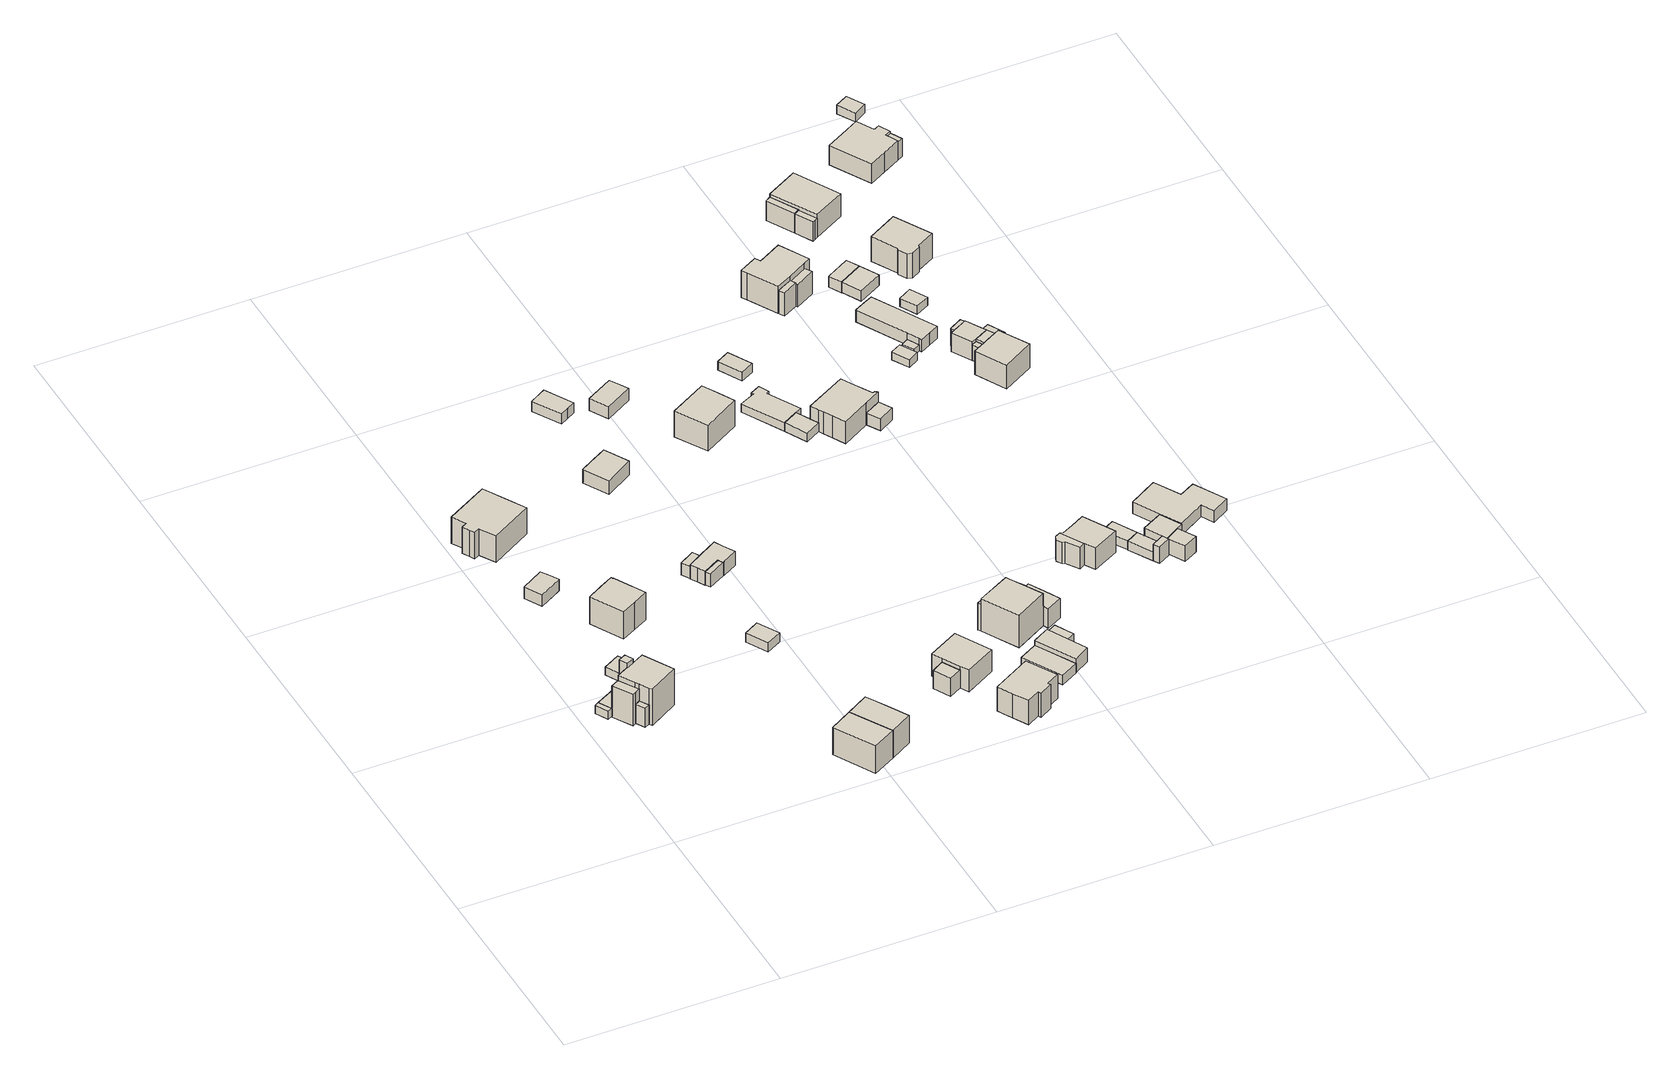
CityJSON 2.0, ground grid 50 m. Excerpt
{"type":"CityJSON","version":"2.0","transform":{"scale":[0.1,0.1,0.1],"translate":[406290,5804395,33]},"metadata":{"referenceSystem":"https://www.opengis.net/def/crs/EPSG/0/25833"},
"CityObjects":{
"building1":{"type":"Building","attributes":{"Gemeindeschluessel":"11000009","BezugspunktDach":"2200","function":"51009_1610","measuredHeight":2.1,"storeysAboveGround":0},"address":[{"country":"Germany","locality":"Berlin"}],"geometry":[{"type":"Solid","lod":"1","boundaries":[[[[0,1,2,3]],[[4,5,6,7]],[[4,7,3,2]],[[5,4,2,1]],[[6,5,1,0]],[[7,6,0,3]]]]}]},
"building2":{"type":"Building","attributes":{"Gemeindeschluessel":"11000009","BezugspunktDach":"2200","function":"31001_2463","measuredHeight":2.1,"storeysAboveGround":1},"address":[{"country":"Germany","locality":"Berlin","thoroughfareNumber":"15 (1)","thoroughfareName":"Eichwalder Aue"}],"geometry":[{"type":"Solid","lod":"1","boundaries":[[[[1,8,9,10,2]],[[11,12,13,5,4]],[[11,4,2,10]],[[12,11,10,9]],[[13,12,9,8]],[[5,13,8,1]],[[4,5,1,2]]]]}]},
"building3":{"type":"Building","attributes":{"Gemeindeschluessel":"11000009","BezugspunktDach":"2200","function":"51009_1610","measuredHeight":4.99,"storeysAboveGround":0},"address":[{"country":"Germany","locality":"Berlin"}],"geometry":[{"type":"Solid","lod":"1","boundaries":[[[[14,15,16,17]],[[18,19,20,21]],[[18,21,17,16]],[[19,18,16,15]],[[20,19,15,14]],[[21,20,14,17]]]]}]},
"building4":{"type":"Building","attributes":{"Gemeindeschluessel":"11000009","BezugspunktDach":"2200","function":"51009_1610","measuredHeight":10.47,"storeysAboveGround":0},"address":[{"country":"Germany","locality":"Berlin"}],"geometry":[{"type":"Solid","lod":"1","boundaries":[[[[22,23,24,25]],[[26,27,28,29]],[[26,29,25,24]],[[27,26,24,23]],[[28,27,23,22]],[[29,28,22,25]]]]}]},
"building5":{"type":"Building","attributes":{"Gemeindeschluessel":"11000009","function":"31001_1010"},"address":[{"country":"Germany","locality":"Berlin","thoroughfareNumber":"15","thoroughfareName":"Eichwalder Aue"}],"children":["building5-1","building5-2"]},
"building5-1":{"type":"BuildingPart","attributes":{"BezugspunktDach":"2200","measuredHeight":10.94,"storeysAboveGround":1},"parents":["building5"],"geometry":[{"type":"MultiSurface","lod":"1","boundaries":[[[30,31,32,33,34,35,36,37,38,39]],[[40,41,42,43,44,45,46,47,48,49]],[[40,49,39,38]],[[41,40,38,37]],[[42,41,37,36]],[[43,42,36,35]],[[44,43,35,34]],[[45,44,34,33]],[[46,45,33,32]],[[47,46,32,31]],[[50,51,47,31,30]],[[49,52,50,48,30,39]],[[48,47,51,50]],[[48,50,52,49]]]}]},
"building5-2":{"type":"BuildingPart","attributes":{"BezugspunktDach":"2200","measuredHeight":8.24,"storeysAboveGround":1},"parents":["building5"],"geometry":[{"type":"MultiSurface","lod":"1","boundaries":[[[53,54,51,52,55]],[[49,47,56,57,58]],[[49,58,55,52]],[[56,47,51,54]],[[57,56,54,53]],[[58,57,53,55]],[[47,48,50,51]],[[49,52,50,59,48]]]}]},
"building6":{"type":"Building","attributes":{"Gemeindeschluessel":"11000009","BezugspunktDach":"2200","function":"31001_2463","measuredHeight":2.1,"storeysAboveGround":1},"address":[{"country":"Germany","locality":"Berlin","thoroughfareNumber":"15 (2)","thoroughfareName":"Eichwalder Aue"}],"geometry":[{"type":"Solid","lod":"1","boundaries":[[[[60,61,62,63]],[[64,65,66,67]],[[64,67,63,62]],[[65,64,62,61]],[[66,65,61,60]],[[67,66,60,63]]]]}]},
"building7":{"type":"Building","attributes":{"Gemeindeschluessel":"11000009","BezugspunktDach":"2200","function":"31001_2463","measuredHeight":3.77,"storeysAboveGround":1},"address":[{"country":"Germany","locality":"Berlin","thoroughfareNumber":"17A (1)","thoroughfareName":"Eichwalder Aue"}],"geometry":[{"type":"Solid","lod":"1","boundaries":[[[[68,69,70,71,72]],[[73,74,75,76,77]],[[73,77,72,71]],[[74,73,71,70]],[[75,74,70,69]],[[76,75,69,68]],[[77,76,68,72]]]]}]},
"building8":{"type":"Building","attributes":{"Gemeindeschluessel":"11000009","BezugspunktDach":"2200","function":"31001_1010","measuredHeight":8.86,"storeysAboveGround":1},"address":[{"country":"Germany","locality":"Berlin","thoroughfareNumber":"17A, 17B","thoroughfareName":"Eichwalder Aue"}],"geometry":[{"type":"Solid","lod":"1","boundaries":[[[[78,79,80,81,82,83,84,85,86,87]],[[88,89,90,91,92,93,94,95,96,97]],[[88,97,87,86]],[[89,88,86,85]],[[90,89,85,84]],[[91,90,84,83]],[[92,91,83,82]],[[93,92,82,81]],[[94,93,81,80]],[[95,94,80,79]],[[96,95,79,78]],[[97,96,78,87]]]]}]},
"building9":{"type":"Building","attributes":{"Gemeindeschluessel":"11000009","function":"31001_1010"},"address":[{"country":"Germany","locality":"Berlin","thoroughfareNumber":"17","thoroughfareName":"Eichwalder Aue"}],"children":["building9-1","building9-2"]},
"building9-1":{"type":"BuildingPart","attributes":{"BezugspunktDach":"2200","measuredHeight":9.81,"storeysAboveGround":1},"parents":["building9"],"geometry":[{"type":"MultiSurface","lod":"1","boundaries":[[[98,99,100,101,102,103,104,105,106,107]],[[108,109,110,111,112,113,114,115,116,117]],[[108,117,107,106]],[[109,108,106,105]],[[110,109,105,104]],[[111,110,104,103]],[[118,119,111,103,102]],[[113,112,102,101]],[[114,113,101,100]],[[115,114,100,99]],[[116,115,99,98]],[[117,116,98,107]],[[112,111,119,118]]]}]},
"building9-2":{"type":"BuildingPart","attributes":{"BezugspunktDach":"2200","measuredHeight":4.67,"storeysAboveGround":1},"parents":["building9"],"geometry":[{"type":"Solid","lod":"1","boundaries":[[[[118,120,121,122,119]],[[123,124,113,112,111]],[[123,111,119,122]],[[124,123,122,121]],[[113,124,121,120]],[[112,113,120,118]],[[111,112,118,119]]]]}]},
"building10":{"type":"Building","attributes":{"Gemeindeschluessel":"11000009","BezugspunktDach":"2200","function":"31001_1010","measuredHeight":9.95,"storeysAboveGround":1},"address":[{"country":"Germany","locality":"Berlin","thoroughfareNumber":"18","thoroughfareName":"Eichwalder Aue"}],"geometry":[{"type":"Solid","lod":"1","boundaries":[[[[125,126,127,128,129]],[[130,131,132,133,134]],[[130,134,129,128]],[[131,130,128,127]],[[132,131,127,126]],[[133,132,126,125]],[[134,133,125,129]]]]}]},
"building11":{"type":"Building","attributes":{"Gemeindeschluessel":"11000009","BezugspunktDach":"2200","function":"31001_1010","measuredHeight":9.95,"storeysAboveGround":1},"address":[{"country":"Germany","locality":"Berlin","thoroughfareNumber":"18A","thoroughfareName":"Eichwalder Aue"}],"geometry":[{"type":"Solid","lod":"1","boundaries":[[[[126,135,136,137,128]],[[138,139,140,132,130]],[[138,130,128,137]],[[139,138,137,136]],[[140,139,136,135]],[[132,140,135,126]],[[130,132,126,128]]]]}]},
"building12":{"type":"Building","attributes":{"Gemeindeschluessel":"11000009","BezugspunktDach":"2200","function":"31001_2000","measuredHeight":2.38,"storeysAboveGround":1},"address":[{"country":"Germany","locality":"Berlin","thoroughfareNumber":"17 (1)","thoroughfareName":"Eichwalder Aue"}],"geometry":[{"type":"Solid","lod":"1","boundaries":[[[[141,142,143,144]],[[145,146,147,148]],[[145,148,144,143]],[[146,145,143,142]],[[147,146,142,141]],[[148,147,141,144]]]]}]},
"building13":{"type":"Building","attributes":{"Gemeindeschluessel":"11000009","BezugspunktDach":"2200","function":"51009_1610","measuredHeight":3.28,"storeysAboveGround":0},"address":[{"country":"Germany","locality":"Berlin"}],"geometry":[{"type":"Solid","lod":"1","boundaries":[[[[149,150,151,152]],[[153,154,155,156]],[[153,156,152,151]],[[154,153,151,150]],[[155,154,150,149]],[[156,155,149,152]]]]}]},
"building14":{"type":"Building","attributes":{"Gemeindeschluessel":"11000009","BezugspunktDach":"2200","function":"51009_1610","measuredHeight":3.54,"storeysAboveGround":0},"address":[{"country":"Germany","locality":"Berlin"}],"geometry":[{"type":"Solid","lod":"1","boundaries":[[[[157,158,159,160]],[[161,162,163,164]],[[161,164,160,159]],[[162,161,159,158]],[[163,162,158,157]],[[164,163,157,160]]]]}]},
"building15":{"type":"Building","attributes":{"Gemeindeschluessel":"11000009","BezugspunktDach":"2200","function":"31001_1010","measuredHeight":3.99,"storeysAboveGround":1},"address":[{"country":"Germany","locality":"Berlin","thoroughfareNumber":"19","thoroughfareName":"Eichwalder Aue"}],"geometry":[{"type":"Solid","lod":"1","boundaries":[[[[165,166,167,168,169,170,171,172,173,174]],[[175,176,177,178,179,180,181,182,183,184]],[[175,184,174,173]],[[176,175,173,172]],[[177,176,172,171]],[[178,177,171,170]],[[179,178,170,169]],[[180,179,169,168]],[[181,180,168,167]],[[182,181,167,166]],[[183,182,166,165]],[[184,183,165,174]]]]}]},
"building16":{"type":"Building","attributes":{"Gemeindeschluessel":"11000009","BezugspunktDach":"2200","function":"31001_1010","measuredHeight":4.38,"storeysAboveGround":1},"address":[{"country":"Germany","locality":"Berlin","thoroughfareNumber":"19A (1)","thoroughfareName":"Eichwalder Aue"}],"geometry":[{"type":"Solid","lod":"1","boundaries":[[[[185,186,187,188,189]],[[190,191,192,193,194]],[[190,194,189,188]],[[191,190,188,187]],[[192,191,187,186]],[[193,192,186,185]],[[194,193,185,189]]]]}]},
"building17":{"type":"Building","attributes":{"Gemeindeschluessel":"11000009","BezugspunktDach":"2200","function":"31001_2463","measuredHeight":2.98,"storeysAboveGround":1},"address":[{"country":"Germany","locality":"Berlin","thoroughfareNumber":"21 (2)","thoroughfareName":"Eichwalder Aue"}],"geometry":[{"type":"Solid","lod":"1","boundaries":[[[[195,196,197,198,199,200]],[[201,202,203,204,205,206]],[[201,206,200,199]],[[202,201,199,198]],[[203,202,198,197]],[[204,203,197,196]],[[205,204,196,195]],[[206,205,195,200]]]]}]},
"building18":{"type":"Building","attributes":{"Gemeindeschluessel":"11000009","function":"31001_1010"},"address":[{"country":"Germany","locality":"Berlin","thoroughfareNumber":"20","thoroughfareName":"Eichwalder Aue"}],"children":["building18-1","building18-2"]},
"building18-1":{"type":"BuildingPart","attributes":{"BezugspunktDach":"2200","measuredHeight":6.77,"storeysAboveGround":1},"parents":["building18"],"geometry":[{"type":"MultiSurface","lod":"1","boundaries":[[[207,208,209,210,211,212]],[[213,214,215,216,217,218]],[[213,218,212,211]],[[214,213,211,210]],[[215,214,210,209]],[[216,215,209,208]],[[219,220,216,208,207]],[[218,217,207,212]],[[217,216,220,219]]]}]},
"building18-2":{"type":"BuildingPart","attributes":{"BezugspunktDach":"2200","measuredHeight":4.85,"storeysAboveGround":1},"parents":["building18"],"geometry":[{"type":"Solid","lod":"1","boundaries":[[[[221,220,219,222]],[[217,216,223,224]],[[217,224,222,219]],[[223,216,220,221]],[[224,223,221,222]],[[216,217,219,220]]]]}]},
"building19":{"type":"Building","attributes":{"Gemeindeschluessel":"11000009","BezugspunktDach":"2200","function":"31001_1010","measuredHeight":8.86,"storeysAboveGround":1},"address":[{"country":"Germany","locality":"Berlin","thoroughfareNumber":"20A","thoroughfareName":"Eichwalder Aue"}],"geometry":[{"type":"Solid","lod":"1","boundaries":[[[[225,226,227,228,229,230,231,232,233,234]],[[235,236,237,238,239,240,241,242,243,244]],[[235,244,234,233]],[[236,235,233,232]],[[237,236,232,231]],[[238,237,231,230]],[[239,238,230,229]],[[240,239,229,228]],[[241,240,228,227]],[[242,241,227,226]],[[243,242,226,225]],[[244,243,225,234]]]]}]},
"building20":{"type":"Building","attributes":{"Gemeindeschluessel":"11000009","BezugspunktDach":"2200","function":"31001_1313","measuredHeight":3.57,"storeysAboveGround":1},"address":[{"country":"Germany","locality":"Berlin","thoroughfareNumber":"21 (1)","thoroughfareName":"Eichwalder Aue"}],"geometry":[{"type":"Solid","lod":"1","boundaries":[[[[245,246,247,248,249]],[[250,251,252,253,254]],[[250,254,249,248]],[[251,250,248,247]],[[252,251,247,246]],[[253,252,246,245]],[[254,253,245,249]]]]}]},
"building21":{"type":"Building","attributes":{"Gemeindeschluessel":"11000009","BezugspunktDach":"2200","function":"31001_2463","measuredHeight":3.02,"storeysAboveGround":1},"address":[{"country":"Germany","locality":"Berlin","thoroughfareNumber":"22 (1)","thoroughfareName":"Eichwalder Aue"}],"geometry":[{"type":"Solid","lod":"1","boundaries":[[[[255,256,257,258]],[[259,260,261,262]],[[259,262,258,257]],[[260,259,257,256]],[[261,260,256,255]],[[262,261,255,258]]]]}]},
"building22":{"type":"Building","attributes":{"Gemeindeschluessel":"11000009","BezugspunktDach":"2200","function":"31001_1010","measuredHeight":8.67,"storeysAboveGround":1},"address":[{"country":"Germany","locality":"Berlin","thoroughfareNumber":"21","thoroughfareName":"Eichwalder Aue"}],"geometry":[{"type":"Solid","lod":"1","boundaries":[[[[263,264,265,266,267]],[[268,269,270,271,272]],[[268,272,267,266]],[[269,268,266,265]],[[270,269,265,264]],[[271,270,264,263]],[[272,271,263,267]]]]}]},
"building23":{"type":"Building","attributes":{"Gemeindeschluessel":"11000009","function":"31001_1313"},"address":[{"country":"Germany","locality":"Berlin","thoroughfareNumber":"22 (2)","thoroughfareName":"Eichwalder Aue"}],"children":["building23-1","building23-2"]},
"building23-1":{"type":"BuildingPart","attributes":{"BezugspunktDach":"2200","measuredHeight":4.4,"storeysAboveGround":1},"parents":["building23"],"geometry":[{"type":"MultiSurface","lod":"1","boundaries":[[[273,274,275,276,277]],[[278,279,280,281,282]],[[278,282,277,276]],[[279,278,276,275]],[[280,283,284,285,275,274]],[[281,280,274,273]],[[282,281,273,277]],[[279,285,284,283]]]}]},
"building23-2":{"type":"BuildingPart","attributes":{"BezugspunktDach":"2200","measuredHeight":2.96,"storeysAboveGround":1},"parents":["building23"],"geometry":[{"type":"Solid","lod":"1","boundaries":[[[[284,286,287,285]],[[288,289,283,279]],[[288,279,285,287]],[[289,288,287,286]],[[283,289,286,284]],[[279,283,284,285]]]]}]},
"building24":{"type":"Building","attributes":{"Gemeindeschluessel":"11000009","function":"31001_1010"},"address":[{"country":"Germany","locality":"Berlin","thoroughfareNumber":"22","thoroughfareName":"Eichwalder Aue"}],"children":["building24-1","building24-2","building24-3"]},
"building24-1":{"type":"BuildingPart","attributes":{"BezugspunktDach":"2200","measuredHeight":9.93,"storeysAboveGround":2},"parents":["building24"],"geometry":[{"type":"MultiSurface","lod":"1","boundaries":[[[290,291,292,293,294,295]],[[296,297,298,299,300,301]],[[296,302,303,304,295,294]],[[297,296,294,293]],[[298,297,293,292]],[[299,298,305,306,307,308,292,291],[306,309,310,307]],[[300,299,291,290]],[[301,300,290,295]],[[301,304,303,302]],[[310,309,306,307]],[[308,307,306,305]]]}]},
"building24-2":{"type":"BuildingPart","attributes":{"BezugspunktDach":"2200","measuredHeight":5.84,"storeysAboveGround":2},"parents":["building24"],"geometry":[{"type":"Solid","lod":"1","boundaries":[[[[307,310,311,312,313,314,308]],[[315,316,317,318,309,306,305]],[[315,305,308,314]],[[316,315,314,313]],[[317,316,313,312]],[[318,317,312,311]],[[309,318,311,310]],[[306,309,310,307]],[[305,306,307,308]]]]}]},
"building24-3":{"type":"BuildingPart","attributes":{"BezugspunktDach":"2200","measuredHeight":7.13,"storeysAboveGround":2},"parents":["building24"],"geometry":[{"type":"Solid","lod":"1","boundaries":[[[[304,303,319,320]],[[321,302,301,322]],[[321,322,320,319]],[[302,321,319,303]],[[301,302,301,304]],[[322,301,304,320]],[[303,304,301,302]]]]}]},
"building25":{"type":"Building","attributes":{"Gemeindeschluessel":"11000009","BezugspunktDach":"2200","function":"51009_1610","measuredHeight":4.55,"storeysAboveGround":0},"address":[{"country":"Germany","locality":"Berlin"}],"geometry":[{"type":"Solid","lod":"1","boundaries":[[[[323,324,325,326]],[[327,328,298,329]],[[327,329,326,325]],[[328,327,325,324]],[[298,328,324,323]],[[329,298,323,326]]]]}]},
"building26":{"type":"Building","attributes":{"Gemeindeschluessel":"11000009","BezugspunktDach":"2200","function":"31001_2723","measuredHeight":2.16,"storeysAboveGround":1},"address":[{"country":"Germany","locality":"Berlin","thoroughfareNumber":"23 (2)","thoroughfareName":"Eichwalder Aue"}],"geometry":[{"type":"Solid","lod":"1","boundaries":[[[[330,331,332,333,334,335,336,337,338]],[[339,340,341,342,343,344,345,346,347]],[[339,347,338,337]],[[340,339,337,336]],[[341,340,336,335]],[[342,341,335,334]],[[343,342,334,333]],[[344,343,333,332]],[[345,344,332,331]],[[346,345,331,330]],[[347,346,330,338]]]]}]},
"building27":{"type":"Building","attributes":{"Gemeindeschluessel":"11000009","BezugspunktDach":"2200","function":"31001_2723","measuredHeight":2.28,"storeysAboveGround":1},"address":[{"country":"Germany","locality":"Berlin","thoroughfareNumber":"23 (1)","thoroughfareName":"Eichwalder Aue"}],"geometry":[{"type":"Solid","lod":"1","boundaries":[[[[348,349,350,351,352]],[[345,353,354,355,346]],[[345,346,352,351]],[[353,345,351,350]],[[354,353,350,349]],[[355,354,349,348]],[[346,355,348,352]]]]}]},
"building28":{"type":"Building","attributes":{"Gemeindeschluessel":"11000009","BezugspunktDach":"2200","function":"31001_2723","measuredHeight":2.3,"storeysAboveGround":1},"address":[{"country":"Germany","locality":"Berlin","thoroughfareNumber":"23 (3)","thoroughfareName":"Eichwalder Aue"}],"geometry":[{"type":"Solid","lod":"1","boundaries":[[[[356,357,358,359]],[[360,361,362,363]],[[360,363,359,358]],[[361,360,358,357]],[[362,361,357,356]],[[363,362,356,359]]]]}]},
"building29":{"type":"Building","attributes":{"Gemeindeschluessel":"11000009","function":"31001_1010"},"address":[{"country":"Germany","locality":"Berlin","thoroughfareNumber":"23","thoroughfareName":"Eichwalder Aue"}],"children":["building29-1","building29-2"]},
"building29-1":{"type":"BuildingPart","attributes":{"BezugspunktDach":"2200","measuredHeight":6.61,"storeysAboveGround":1},"parents":["building29"],"geometry":[{"type":"MultiSurface","lod":"1","boundaries":[[[364,365,366,367,368,369,370,371,372,373,374,375,376,377]],[[378,379,380,381,382,383,384,385,386,387,388,389,354,353]],[[378,353,377,376]],[[379,378,376,375]],[[380,379,375,374]],[[381,380,374,373]],[[382,381,373,372]],[[383,382,372,371]],[[384,383,371,370]],[[385,384,370,369]],[[386,390,391,369,368]],[[387,386,368,367]],[[388,387,367,366]],[[389,388,366,365]],[[354,389,365,364]],[[353,354,364,377]],[[385,391,390,386]]]}]},
"building29-2":{"type":"BuildingPart","attributes":{"BezugspunktDach":"2200","measuredHeight":4.75,"storeysAboveGround":1},"parents":["building29"],"geometry":[{"type":"Solid","lod":"1","boundaries":[[[[392,393,391,390]],[[385,394,395,386]],[[394,385,391,393]],[[395,394,393,392]],[[386,395,392,390]],[[385,386,390,391]]]]}]},
"building30":{"type":"Building","attributes":{"Gemeindeschluessel":"11000009","function":"31001_1010"},"address":[{"country":"Germany","locality":"Berlin","thoroughfareNumber":"24","thoroughfareName":"Eichwalder Aue"}],"children":["building30-1","building30-2"]},
"building30-1":{"type":"BuildingPart","attributes":{"BezugspunktDach":"2200","measuredHeight":6.4,"storeysAboveGround":1},"parents":["building30"],"geometry":[{"type":"MultiSurface","lod":"1","boundaries":[[[396,397,398,399,400,401,402]],[[403,404,405,406,407,408,409]],[[403,409,402,401]],[[404,403,401,400]],[[405,404,400,399]],[[406,405,399,398]],[[407,406,398,397]],[[408,407,397,396]],[[410,409,408,396,402]]]}]},
"building30-2":{"type":"BuildingPart","attributes":{"BezugspunktDach":"2200","measuredHeight":5.67,"storeysAboveGround":1},"parents":["building30"],"geometry":[{"type":"Solid","lod":"1","boundaries":[[[[411,412,413,396,402,414,415]],[[416,409,408,417,418,419,420]],[[416,420,415,414]],[[409,416,414,402]],[[417,408,396,413]],[[418,417,413,412]],[[419,418,412,411]],[[420,419,411,415]],[[408,409,402,396]]]]}]},
"building31":{"type":"Building","attributes":{"Gemeindeschluessel":"11000009","BezugspunktDach":"2200","function":"31001_2463","measuredHeight":2.38,"storeysAboveGround":1},"address":[{"country":"Germany","locality":"Berlin","thoroughfareNumber":"24 (1)","thoroughfareName":"Eichwalder Aue"}],"geometry":[{"type":"Solid","lod":"1","boundaries":[[[[421,422,423,424]],[[425,426,427,428]],[[425,428,424,423]],[[426,425,423,422]],[[427,426,422,421]],[[428,427,421,424]]]]}]},
"building32":{"type":"Building","attributes":{"Gemeindeschluessel":"11000009","function":"31001_1010"},"address":[{"country":"Germany","locality":"Berlin","thoroughfareNumber":"25A","thoroughfareName":"Eichwalder Aue"}],"children":["building32-1","building32-2"]},
"building32-1":{"type":"BuildingPart","attributes":{"BezugspunktDach":"2200","measuredHeight":8.31,"storeysAboveGround":2},"parents":["building32"],"geometry":[{"type":"MultiSurface","lod":"1","boundaries":[[[429,430,431,432,433,434,435,436,437]],[[438,439,440,441,442,443,444,445,446]],[[438,446,437,436]],[[439,438,436,435]],[[440,439,435,434]],[[441,440,434,433]],[[442,441,433,432]],[[443,442,432,431]],[[444,443,444,447,448,431,430]],[[445,444,430,429]],[[446,445,429,437]],[[448,447,444,443]]]}]},
"building32-2":{"type":"BuildingPart","attributes":{"BezugspunktDach":"2200","measuredHeight":6.2,"storeysAboveGround":2},"parents":["building32"],"geometry":[{"type":"Solid","lod":"1","boundaries":[[[[449,450,448,447]],[[443,451,452,444]],[[451,443,448,450]],[[452,451,450,449]],[[444,452,449,447]],[[443,444,447,448]]]]}]},
"building33":{"type":"Building","attributes":{"Gemeindeschluessel":"11000009","BezugspunktDach":"2200","function":"31001_2000","measuredHeight":2.42,"storeysAboveGround":1},"address":[{"country":"Germany","locality":"Berlin","thoroughfareNumber":"24 (2)","thoroughfareName":"Eichwalder Aue"}],"geometry":[{"type":"Solid","lod":"1","boundaries":[[[[453,454,455,422,421]],[[456,457,458,459,460]],[[456,460,421,422]],[[457,456,422,455]],[[458,457,455,454]],[[459,458,454,453]],[[460,459,453,421]]]]}]},
"building34":{"type":"Building","attributes":{"Gemeindeschluessel":"11000009","BezugspunktDach":"2200","function":"51009_1610","measuredHeight":4.38,"storeysAboveGround":0},"address":[{"country":"Germany","locality":"Berlin"}],"geometry":[{"type":"Solid","lod":"1","boundaries":[[[[461,462,463,464,465]],[[458,466,467,468,459]],[[458,459,465,464]],[[466,458,464,463]],[[467,466,463,462]],[[468,467,462,461]],[[459,468,461,465]]]]}]},
"building35":{"type":"Building","attributes":{"Gemeindeschluessel":"11000009","BezugspunktDach":"2200","function":"51009_1610","measuredHeight":6.71,"storeysAboveGround":0},"address":[{"country":"Germany","locality":"Berlin"}],"geometry":[{"type":"Solid","lod":"1","boundaries":[[[[469,470,471,472,473]],[[442,474,475,451,443]],[[442,443,473,472]],[[474,442,472,471]],[[475,474,471,470]],[[451,475,470,469]],[[443,451,469,473]]]]}]},
"building36":{"type":"Building","attributes":{"Gemeindeschluessel":"11000009","BezugspunktDach":"2200","function":"31001_2723","measuredHeight":2.06,"storeysAboveGround":1},"address":[{"country":"Germany","locality":"Berlin","thoroughfareNumber":"25 (4)","thoroughfareName":"Eichwalder Aue"}],"geometry":[{"type":"Solid","lod":"1","boundaries":[[[[476,477,478,479]],[[480,481,482,483]],[[480,483,479,478]],[[481,480,478,477]],[[482,481,477,476]],[[483,482,476,479]]]]}]},
"building37":{"type":"Building","attributes":{"Gemeindeschluessel":"11000009","BezugspunktDach":"2200","function":"31001_2463","measuredHeight":4.01,"storeysAboveGround":1},"address":[{"country":"Germany","locality":"Berlin","thoroughfareNumber":"26 (1)","thoroughfareName":"Eichwalder Aue"}],"geometry":[{"type":"Solid","lod":"1","boundaries":[[[[464,463,484,485,486,487]],[[488,489,490,491,492,493]],[[488,493,487,486]],[[489,488,486,485]],[[490,489,485,484]],[[491,490,484,463]],[[492,491,463,464]],[[493,492,464,487]]]]}]},
"building38":{"type":"Building","attributes":{"Gemeindeschluessel":"11000009","BezugspunktDach":"2200","function":"31001_2723","measuredHeight":4.06,"storeysAboveGround":1},"address":[{"country":"Germany","locality":"Berlin","thoroughfareNumber":"26 (2)","thoroughfareName":"Eichwalder Aue"}],"geometry":[{"type":"Solid","lod":"1","boundaries":[[[[494,495,484,463]],[[496,497,498,499]],[[496,499,463,484]],[[497,496,484,495]],[[498,497,495,494]],[[499,498,494,463]]]]}]},
"building39":{"type":"Building","attributes":{"Gemeindeschluessel":"11000009","BezugspunktDach":"2200","function":"31001_2723","measuredHeight":1.54,"storeysAboveGround":1},"address":[{"country":"Germany","locality":"Berlin","thoroughfareNumber":"25 (3)","thoroughfareName":"Eichwalder Aue"}],"geometry":[{"type":"Solid","lod":"1","boundaries":[[[[500,501,502,503]],[[504,505,506,507]],[[504,507,503,502]],[[505,504,502,501]],[[506,505,501,500]],[[507,506,500,503]]]]}]},
"building40":{"type":"Building","attributes":{"Gemeindeschluessel":"11000009","BezugspunktDach":"2200","function":"31001_1312","measuredHeight":3.6,"storeysAboveGround":1},"address":[{"country":"Germany","locality":"Berlin","thoroughfareNumber":"25 (2)","thoroughfareName":"Eichwalder Aue"}],"geometry":[{"type":"Solid","lod":"1","boundaries":[[[[508,509,510,511,512,513,514,515]],[[516,517,518,519,520,521,522,523]],[[516,523,515,514]],[[517,516,514,513]],[[518,517,513,512]],[[519,518,512,511]],[[520,519,511,510]],[[521,520,510,509]],[[522,521,509,508]],[[523,522,508,515]]]]}]},
"building41":{"type":"Building","attributes":{"Gemeindeschluessel":"11000009","BezugspunktDach":"2200","function":"51009_1610","measuredHeight":2.83,"storeysAboveGround":0},"address":[{"country":"Germany","locality":"Berlin"}],"geometry":[{"type":"Solid","lod":"1","boundaries":[[[[524,525,526,527]],[[528,529,530,531]],[[528,531,527,526]],[[529,528,526,525]],[[530,529,525,524]],[[531,530,524,527]]]]}]},
"building42":{"type":"Building","attributes":{"Gemeindeschluessel":"11000009","BezugspunktDach":"2200","function":"31001_1010","measuredHeight":3.1,"storeysAboveGround":1},"address":[{"country":"Germany","locality":"Berlin","thoroughfareNumber":"26","thoroughfareName":"Eichwalder Aue"}],"geometry":[{"type":"Solid","lod":"1","boundaries":[[[[532,533,534,535,536,537,538,539,540]],[[541,542,543,544,545,546,547,548,549]],[[541,549,540,539]],[[542,541,539,538]],[[543,542,538,537]],[[544,543,537,536]],[[545,544,536,535]],[[546,545,535,534]],[[547,546,534,533]],[[548,547,533,532]],[[549,548,532,540]]]]}]},
"building43":{"type":"Building","attributes":{"Gemeindeschluessel":"11000009","BezugspunktDach":"2200","function":"31001_2463","measuredHeight":2.81,"storeysAboveGround":1},"address":[{"country":"Germany","locality":"Berlin","thoroughfareNumber":"25A (1)","thoroughfareName":"Eichwalder Aue"}],"geometry":[{"type":"Solid","lod":"1","boundaries":[[[[550,551,525,524]],[[552,553,554,555]],[[552,555,524,525]],[[553,552,525,551]],[[554,553,551,550]],[[555,554,550,524]]]]}]},
"building44":{"type":"Building","attributes":{"Gemeindeschluessel":"11000009","BezugspunktDach":"2200","function":"51009_1610","measuredHeight":4.09,"storeysAboveGround":0},"address":[{"country":"Germany","locality":"Berlin"}],"geometry":[{"type":"Solid","lod":"1","boundaries":[[[[556,557,558,559]],[[560,561,562,563]],[[560,563,559,558]],[[561,560,558,557]],[[562,561,557,556]],[[563,562,556,559]]]]}]},
"building45":{"type":"Building","attributes":{"Gemeindeschluessel":"11000009","BezugspunktDach":"2200","function":"51009_1610","measuredHeight":5.45,"storeysAboveGround":0},"address":[{"country":"Germany","locality":"Berlin"}],"geometry":[{"type":"Solid","lod":"1","boundaries":[[[[564,565,566,567,568,569]],[[570,571,572,573,574,575]],[[570,575,569,568]],[[571,570,568,567]],[[572,571,567,566]],[[573,572,566,565]],[[574,573,565,564]],[[575,574,564,569]]]]}]},
"building46":{"type":"Building","attributes":{"Gemeindeschluessel":"11000009","BezugspunktDach":"2200","function":"31001_2000","measuredHeight":4.59,"storeysAboveGround":1},"address":[{"country":"Germany","locality":"Berlin","thoroughfareNumber":"25 (1)","thoroughfareName":"Eichwalder Aue"}],"geometry":[{"type":"Solid","lod":"1","boundaries":[[[[576,577,578,579]],[[580,581,582,583]],[[580,583,579,578]],[[581,580,578,577]],[[582,581,577,576]],[[583,582,576,579]]]]}]},
"building47":{"type":"Building","attributes":{"Gemeindeschluessel":"11000009","function":"31001_1010"},"address":[{"country":"Germany","locality":"Berlin","thoroughfareNumber":"25","thoroughfareName":"Eichwalder Aue"}],"children":["building47-1","building47-2","building47-3","building47-4"]},
"building47-1":{"type":"BuildingPart","attributes":{"BezugspunktDach":"2200","measuredHeight":7.86,"storeysAboveGround":1},"parents":["building47"],"geometry":[{"type":"MultiSurface","lod":"1","boundaries":[[[584,585,586,587,588,589]],[[590,591,592,593,594,595]],[[590,595,589,588]],[[591,590,588,587]],[[596,597,598,599,591,587,586]],[[593,592,586,585]],[[594,593,585,584]],[[595,594,584,589]],[[592,600,598,597,596]],[[600,591,599,598]]]}]},
"building47-2":{"type":"BuildingPart","attributes":{"BezugspunktDach":"2200","measuredHeight":5.34,"storeysAboveGround":1},"parents":["building47"],"geometry":[{"type":"MultiSurface","lod":"1","boundaries":[[[599,598,597,601,602,603,604]],[[605,606,607,592,600,591,608]],[[609,604,608,604,603]],[[606,602,603,605,603,602]],[[610,611,612,602,601]],[[592,607,601,597]],[[608,591,599,604]],[[605,613,609,603]],[[608,604,609,613]],[[607,614,606,612,611,610]],[[600,592,597,598]],[[591,600,598,599]]]}]},
"building47-3":{"type":"BuildingPart","attributes":{"BezugspunktDach":"2200","measuredHeight":5.81,"storeysAboveGround":1},"parents":["building47"],"geometry":[{"type":"MultiSurface","lod":"1","boundaries":[[[615,604,609,602,616,617,618,619,620]],[[621,622,623,624,606,613,608,625,626]],[[621,626,620,619]],[[622,621,619,618]],[[623,622,618,617]],[[624,623,617,616]],[[606,612,627,616,602]],[[625,608,604,615]],[[626,625,615,620]],[[627,612,606,624]],[[613,605,603,609]],[[606,602,603,628,605]],[[608,613,609,604]]]}]},
"building47-4":{"type":"BuildingPart","attributes":{"BezugspunktDach":"2200","measuredHeight":4.49,"storeysAboveGround":1},"parents":["building47"],"geometry":[{"type":"MultiSurface","lod":"1","boundaries":[[[611,629,630,627]],[[631,632,607,624]],[[631,624,627,630]],[[632,631,630,629]],[[607,632,629,611]],[[607,611,612,606]],[[624,606,612,627]]]}]},
"building48":{"type":"Building","attributes":{"Gemeindeschluessel":"11000009","BezugspunktDach":"2200","function":"51009_1611","measuredHeight":2.44,"storeysAboveGround":0},"address":[{"country":"Germany","locality":"Berlin"}],"geometry":[{"type":"Solid","lod":"1","boundaries":[[[[633,634,635,636,637]],[[638,639,640,641,642]],[[638,642,637,636]],[[639,638,636,635]],[[640,639,635,634]],[[641,640,634,633]],[[642,641,633,637]]]]}]},
"building49":{"type":"Building","attributes":{"Gemeindeschluessel":"11000009","function":"31001_1010"},"address":[{"country":"Germany","locality":"Berlin","thoroughfareNumber":"4","thoroughfareName":"Miersdorfer Straße"}],"children":["building49-1","building49-2"]},
"building49-1":{"type":"BuildingPart","attributes":{"BezugspunktDach":"2200","measuredHeight":7.05,"storeysAboveGround":1},"parents":["building49"],"geometry":[{"type":"MultiSurface","lod":"1","boundaries":[[[643,644,645,646]],[[647,648,572,649]],[[647,649,646,645]],[[648,647,645,644]],[[572,648,644,643]],[[650,651,652,571,572,643,646]],[[649,571,652,651,650]]]}]},
"building49-2":{"type":"BuildingPart","attributes":{"BezugspunktDach":"2200","measuredHeight":5.28,"storeysAboveGround":1},"parents":["building49"],"geometry":[{"type":"Solid","lod":"1","boundaries":[[[[653,652,651,654]],[[649,571,575,655]],[[649,655,654,651]],[[575,571,652,653]],[[655,575,653,654]],[[571,649,651,652]]]]}]},
"building50":{"type":"Building","attributes":{"Gemeindeschluessel":"11000009","BezugspunktDach":"2200","function":"31001_1010","measuredHeight":6.62,"storeysAboveGround":1},"address":[{"country":"Germany","locality":"Berlin","thoroughfareNumber":"8","thoroughfareName":"Miersdorfer Straße"}],"geometry":[{"type":"Solid","lod":"1","boundaries":[[[[656,657,658,659,660,661,662,663,664]],[[665,666,667,668,669,670,671,672,673]],[[665,673,664,663]],[[666,665,663,662]],[[667,666,662,661]],[[668,667,661,660]],[[669,668,660,659]],[[670,669,659,658]],[[671,670,658,657]],[[672,671,657,656]],[[673,672,656,664]]]]}]},
"building51":{"type":"Building","attributes":{"Gemeindeschluessel":"11000009","BezugspunktDach":"2200","function":"31001_1010","measuredHeight":5.83,"storeysAboveGround":1},"address":[{"country":"Germany","locality":"Berlin","thoroughfareNumber":"2","thoroughfareName":"Miersdorfer Straße"}],"geometry":[{"type":"Solid","lod":"1","boundaries":[[[[674,675,676,677,678,679,680,681,682,683]],[[684,685,686,687,688,689,690,691,692,693]],[[684,693,683,682]],[[685,684,682,681]],[[686,685,681,680]],[[687,686,680,679]],[[688,687,679,678]],[[689,688,678,677]],[[690,689,677,676]],[[691,690,676,675]],[[692,691,675,674]],[[693,692,674,683]]]]}]},
"building52":{"type":"Building","attributes":{"Gemeindeschluessel":"11000009","BezugspunktDach":"2200","function":"51009_1610","measuredHeight":4.61,"storeysAboveGround":0},"address":[{"country":"Germany","locality":"Berlin"}],"geometry":[{"type":"Solid","lod":"1","boundaries":[[[[694,695,696,697]],[[688,698,690,689]],[[688,689,697,696]],[[698,688,696,695]],[[690,698,695,694]],[[689,690,694,697]]]]}]},
"building53":{"type":"Building","attributes":{"Gemeindeschluessel":"11000009","BezugspunktDach":"2200","function":"31001_2723","measuredHeight":2.25,"storeysAboveGround":1},"address":[{"country":"Germany","locality":"Berlin","thoroughfareNumber":"1 (3)","thoroughfareName":"Miersdorfer Straße"}],"geometry":[{"type":"Solid","lod":"1","boundaries":[[[[699,700,701,702]],[[703,704,705,706]],[[703,706,702,701]],[[704,703,701,700]],[[705,704,700,699]],[[706,705,699,702]]]]}]}
},
"vertices":[
[45,402,48],[56,408,48],[39,438,48],[29,432,48],[39,438,27],[56,408,27],[45,402,27],[29,432,27],
[104,434,48],[94,452,48],[88,464,48],[88,464,27],[94,452,27],[104,434,27],
[103,346,76],[115,353,76],[103,374,76],[91,367,76],[103,374,26],[115,353,26],[103,346,26],[91,367,26],
[104,434,132],[122,443,132],[112,461,132],[94,452,132],[112,461,28],[122,443,28],[104,434,28],[94,452,28],
[98,383,121],[103,374,121],[115,353,121],[120,347,121],[190,387,121],[170,422,121],[150,458,121],[122,443,121],[104,434,121],[76,419,121],[104,434,25],[122,443,25],[150,458,25],[170,422,25],[190,387,25],[120,347,25],[115,353,25],[103,374,25],[98,383,25],[76,419,25],[98,383,108],[103,374,108],[76,419,108],
[83,363,108],[91,367,108],[56,408,108],[91,367,25],[83,363,25],[56,408,25],[98,383,68],
[132,485,48],[171,508,48],[143,559,48],[104,537,48],[143,559,27],[171,508,27],[132,485,27],[104,537,27],
[85,796,60],[139,827,60],[127,847,60],[115,866,60],[63,836,60],[115,866,29],[127,847,29],[139,827,29],[85,796,29],[63,836,29],
[27,1035,98],[14,1028,98],[23,1011,98],[29,1000,98],[42,1007,98],[64,970,98],[162,1026,98],[134,1074,98],[107,1123,98],[8,1067,98],[107,1123,28],[134,1074,28],[162,1026,28],[64,970,28],[42,1007,28],[29,1000,28],[23,1011,28],[14,1028,28],[27,1035,28],[8,1067,28],
[189,625,101],[224,643,101],[259,662,101],[243,693,101],[242,693,101],[219,735,101],[218,734,101],[216,739,101],[182,720,101],[148,701,101],[182,720,29],[216,739,29],[218,734,29],[219,735,29],[242,693,29],[243,693,29],[259,662,29],[224,643,29],[189,625,29],[148,701,29],[242,693,76],[219,735,76],
[243,693,76],[263,705,76],[242,746,76],[242,746,29],[263,705,29],
[469,8,91],[524,38,91],[496,86,91],[469,133,91],[417,103,91],[469,133,18],[496,86,18],[524,38,18],[469,8,18],[417,103,18],
[576,68,91],[549,116,91],[522,164,91],[522,164,18],[549,116,18],[576,68,18],
[442,459,49],[478,479,49],[450,529,49],[414,509,49],[450,529,25],[478,479,25],[442,459,25],[414,509,25],
[401,744,61],[436,765,61],[426,784,61],[390,763,61],[426,784,29],[436,765,29],[401,744,29],[390,763,29],
[427,700,64],[467,722,64],[460,733,64],[420,711,64],[460,733,29],[467,722,29],[427,700,29],[420,711,29],
[411,728,65],[420,711,65],[460,733,65],[467,722,65],[470,723,65],[505,743,65],[489,772,65],[479,790,65],[436,765,65],[401,744,65],[436,765,28],[479,790,28],[489,772,28],[505,743,28],[470,723,28],[467,722,28],[460,733,28],[420,711,28],[411,728,28],[401,744,28],
[371,1065,68],[437,1105,68],[406,1161,68],[372,1142,68],[339,1123,68],[372,1142,31],[406,1161,31],[437,1105,31],[371,1065,31],[339,1123,31],
[386,1320,56],[406,1331,56],[425,1342,56],[388,1407,56],[368,1396,56],[349,1385,56],[368,1396,29],[388,1407,29],[425,1342,29],[406,1331,29],[386,1320,29],[349,1385,29],
[731,229,72],[753,189,72],[764,170,72],[836,209,72],[791,292,72],[718,252,72],[791,292,14],[836,209,14],[764,170,14],[753,189,14],[731,229,14],[718,252,14],[731,229,62],[753,189,62],
[723,173,62],[702,212,62],[723,173,14],[702,212,14],
[808,54,77],[828,19,77],[858,36,77],[862,29,77],[893,47,77],[889,53,77],[920,70,77],[900,105,77],[880,140,77],[789,89,77],[880,140,13],[900,105,13],[920,70,13],[889,53,13],[893,47,13],[862,29,13],[858,36,13],[828,19,13],[808,54,13],[789,89,13],
[481,1291,62],[545,1328,62],[533,1349,62],[521,1370,62],[457,1334,62],[521,1370,30],[533,1349,30],[545,1328,30],[481,1291,30],[457,1334,30],
[947,102,42],[989,125,42],[939,217,42],[896,193,42],[939,217,17],[989,125,17],[947,102,17],[896,193,17],
[619,1105,99],[705,1154,99],[685,1191,99],[665,1228,99],[577,1178,99],[665,1228,30],[685,1191,30],[705,1154,30],[619,1105,30],[577,1178,30],
[989,125,55],[1026,147,55],[978,239,55],[958,228,55],[939,217,55],[958,228,18],[978,239,18],[1026,147,18],[989,125,18],[939,217,18],[1001,195,18],[1001,195,48],[978,239,48],
[1025,209,48],[1002,252,48],[1002,252,18],[1025,209,18],
[920,252,103],[996,295,103],[963,354,103],[955,368,103],[950,377,103],[873,336,103],[950,377,17],[955,368,17],[963,354,17],[996,295,17],[920,252,17],[873,336,17],[913,358,17],[913,358,88],[873,336,88],[963,354,18],[983,318,18],[983,318,70],[963,354,70],[996,295,18],[996,295,70],
[1002,282,70],[1039,302,70],[1020,338,70],[1001,374,70],[1001,374,18],[1020,338,18],[1039,302,18],[1002,282,18],
[909,364,88],[869,343,88],[909,364,17],[869,343,17],
[963,354,63],[1001,374,63],[991,391,63],[953,370,63],[991,391,17],[1001,374,17],[953,370,17],
[790,1093,53],[826,1113,53],[842,1122,53],[800,1198,53],[807,1202,53],[795,1225,53],[772,1213,53],[775,1208,53],[737,1190,53],[775,1208,31],[772,1213,31],[795,1225,31],[807,1202,31],[800,1198,31],[842,1122,31],[826,1113,31],[790,1093,31],[737,1190,31],
[817,1041,54],[853,1061,54],[843,1080,54],[826,1113,54],[790,1093,54],[843,1080,31],[853,1061,31],[817,1041,31],
[784,1281,54],[816,1298,54],[786,1353,54],[755,1336,54],[786,1353,31],[816,1298,31],[784,1281,31],[755,1336,31],
[853,1061,89],[859,1050,89],[870,1030,89],[886,1000,89],[952,1038,89],[990,1059,89],[988,1062,89],[986,1060,89],[984,1064,89],[979,1062,89],[966,1084,89],[956,1103,89],[939,1133,89],[843,1080,89],[939,1133,31],[956,1103,31],[966,1084,31],[979,1062,31],[984,1064,31],[986,1060,31],[988,1062,31],[990,1059,31],[952,1038,31],[886,1000,31],[870,1030,31],[859,1050,31],[952,1038,63],[990,1059,63],
[970,1007,63],[1007,1028,63],[1007,1028,31],[970,1007,31],
[1168,451,63],[1182,427,63],[1244,459,63],[1203,533,63],[1172,516,63],[1144,502,63],[1138,505,63],[1144,502,6],[1172,516,6],[1203,533,6],[1244,459,6],[1182,427,6],[1168,451,6],[1138,505,6],[1138,505,52],
[1128,475,63],[1134,473,63],[1154,443,63],[1125,498,63],[1121,487,63],[1125,498,6],[1154,443,6],[1134,473,6],[1128,475,6],[1121,487,6],
[1268,451,34],[1298,468,34],[1268,523,34],[1236,505,34],[1268,523,11],[1298,468,11],[1268,451,11],[1236,505,11],
[910,1514,106],[948,1445,106],[984,1464,106],[1030,1490,106],[1046,1499,106],[1008,1568,106],[952,1537,106],[945,1550,106],[902,1527,106],[945,1550,34],[952,1537,34],[1008,1568,34],[1046,1499,34],[1030,1490,34],[984,1464,34],[948,1445,34],[910,1514,34],[902,1527,34],[948,1445,96],[984,1464,96],
[956,1432,96],[991,1451,96],[991,1451,34],[956,1432,34],
[1300,396,34],[1329,412,34],[1307,452,34],[1298,468,10],[1307,452,10],[1329,412,10],[1300,396,10],[1268,451,10],
[1308,382,54],[1337,398,54],[1335,401,54],[1329,412,54],[1300,396,54],[1335,401,10],[1337,398,10],[1308,382,10],
[991,1451,93],[993,1447,93],[1040,1473,93],[1030,1490,93],[984,1464,93],[1040,1473,34],[993,1447,34],
[1115,1167,53],[1140,1182,53],[1118,1221,53],[1093,1207,53],[1118,1221,32],[1140,1182,32],[1115,1167,32],[1093,1207,32],
[1368,421,54],[1382,429,54],[1355,478,54],[1307,452,54],[1355,478,14],[1382,429,14],[1368,421,14],[1335,401,14],[1329,412,14],[1307,452,14],
[1357,361,54],[1391,380,54],[1368,421,13],[1391,380,13],[1357,361,13],[1335,401,13],
[1141,1199,48],[1157,1208,48],[1143,1235,48],[1126,1225,48],[1143,1235,32],[1157,1208,32],[1141,1199,32],[1126,1225,32],
[1143,1235,65],[1157,1208,65],[1160,1202,65],[1185,1215,65],[1209,1228,65],[1128,1375,65],[1104,1363,65],[1081,1351,65],[1104,1363,33],[1128,1375,33],[1209,1228,33],[1185,1215,33],[1160,1202,33],[1157,1208,33],[1143,1235,33],[1081,1351,33],
[1096,1449,63],[1152,1480,63],[1136,1509,63],[1080,1478,63],[1136,1509,34],[1152,1480,34],[1096,1449,34],[1080,1478,34],
[1355,478,56],[1382,429,56],[1445,467,56],[1461,437,56],[1502,461,56],[1460,536,56],[1423,516,56],[1389,577,56],[1322,538,56],[1389,577,25],[1423,516,25],[1460,536,25],[1502,461,25],[1461,437,25],[1445,467,25],[1382,429,25],[1355,478,25],[1322,538,25],
[1120,1405,63],[1176,1436,63],[1152,1480,35],[1176,1436,35],[1120,1405,35],[1096,1449,35],
[1256,1102,75],[1268,1109,75],[1253,1136,75],[1241,1130,75],[1253,1136,34],[1268,1109,34],[1256,1102,34],[1241,1130,34],
[1112,1616,96],[1118,1619,96],[1125,1623,96],[1102,1664,96],[1096,1660,96],[1089,1657,96],[1096,1660,45],[1102,1664,45],[1125,1623,45],[1118,1619,45],[1112,1616,45],[1089,1657,45],
[1228,1183,80],[1259,1200,80],[1253,1210,80],[1223,1193,80],[1253,1210,34],[1259,1200,34],[1228,1183,34],[1223,1193,34],
[1264,1014,96],[1338,1056,96],[1299,1126,96],[1268,1109,96],[1256,1102,96],[1226,1086,96],[1256,1102,33],[1268,1109,33],[1299,1126,33],[1338,1056,33],[1264,1014,33],[1226,1086,33],[1299,1126,34],[1299,1126,82],[1284,1118,82],[1268,1109,82],[1284,1118,33],
[1301,1127,82],[1286,1153,82],[1269,1144,82],[1253,1136,82],[1269,1144,33],[1286,1153,33],[1301,1127,33],[1253,1136,33],[1264,1141,82],[1301,1127,68],[1301,1127,74],[1286,1153,74],[1264,1141,33],[1297,1134,33],
[1241,1130,82],[1278,1166,82],[1259,1200,82],[1237,1188,82],[1228,1183,82],[1215,1176,82],[1228,1183,33],[1237,1188,33],[1259,1200,33],[1278,1166,33],[1241,1130,33],[1215,1176,33],[1278,1166,74],[1269,1144,40],
[1321,1138,74],[1300,1177,74],[1300,1177,33],[1321,1138,33],
[1205,1315,57],[1237,1332,57],[1215,1372,57],[1199,1363,57],[1184,1354,57],[1199,1363,35],[1215,1372,35],[1237,1332,35],[1205,1315,35],[1184,1354,35],
[1125,1623,106],[1199,1664,106],[1141,1769,106],[1067,1728,106],[1141,1769,45],[1199,1664,45],[1067,1728,45],[1067,1728,54],[1067,1728,98],[1102,1664,98],
[1089,1657,98],[1054,1720,98],[1054,1720,45],
[1225,1449,107],[1224,1444,107],[1235,1424,107],[1246,1421,107],[1267,1432,107],[1268,1438,107],[1311,1461,107],[1263,1547,107],[1193,1508,107],[1263,1547,41],[1311,1461,41],[1268,1438,41],[1267,1432,41],[1246,1421,41],[1235,1424,41],[1224,1444,41],[1225,1449,41],[1193,1508,41],
[1304,1732,99],[1345,1755,99],[1386,1777,99],[1372,1805,99],[1386,1812,99],[1372,1839,99],[1359,1832,99],[1337,1873,99],[1294,1849,99],[1252,1826,99],[1294,1849,47],[1337,1873,47],[1359,1832,47],[1372,1839,47],[1386,1812,47],[1372,1805,47],[1386,1777,47],[1345,1755,47],[1304,1732,47],[1252,1826,47],
[1386,1777,94],[1400,1785,94],[1386,1812,94],[1372,1805,94],[1400,1785,47],
[1363,1928,71],[1393,1946,71],[1370,1987,71],[1339,1970,71],[1370,1987,48],[1393,1946,48],[1363,1928,48],[1339,1970,48]
]}
